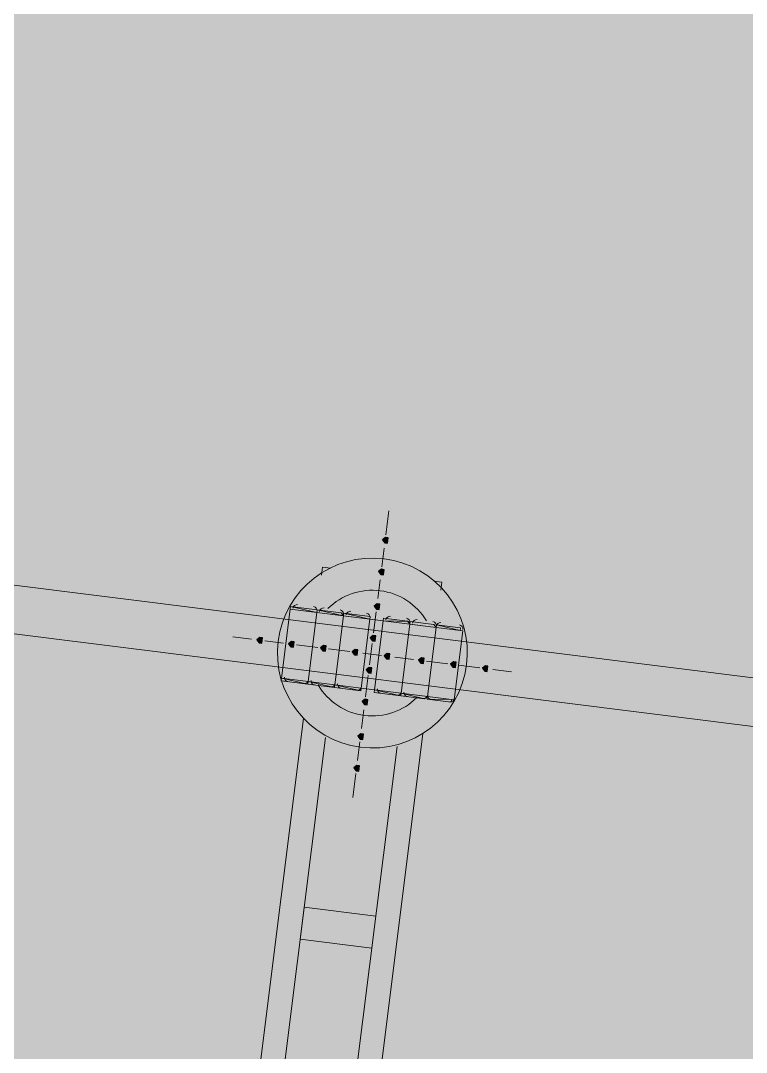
# Model space of a CAD drawing. Header units: metres. Extents: x -4 to 509425, y 7549 to 4732445.
# Drawn here: x 475990.594 to 475992.891, y 4719767.408 to 4719770.675 of the extents above; entities that cross this region are included whole.
import ezdxf

# ---------------------------------------------------------------- set-up
doc = ezdxf.new("R2010")
doc.units = ezdxf.units.M
doc.header["$LTSCALE"] = 0.01
doc.header["$MEASUREMENT"] = 0
doc.layers.get('0').update_dxf_attribs({"lineweight": 0})
doc.layers.add('_SUBESTACIÓN', color=1, linetype='Continuous')
doc.layers.add('SUBESTACION LA VID', color=253, linetype='Continuous')

# ---------------------------------------------------------------- blocks, each defined once
blk = doc.blocks.new('A$Cfff6051d')
at = {"layer": 'SUBESTACION LA VID', "transparency": 33554687}
h = blk.add_hatch(color=256, dxfattribs=at)
h.dxf.hatch_style = 2
h.paths.add_polyline_path([(475991.7564, 4719769.0291), (475991.7574, 4719769.0375), (475991.749, 4719769.0386), (475991.7396, 4719769.0313), (475991.7469, 4719769.0218), (475991.7553, 4719769.0207)])
h = blk.add_hatch(color=256, dxfattribs=at)
h.dxf.hatch_style = 2
h.paths.add_polyline_path([(475991.7437, 4719768.9283), (475991.7448, 4719768.9367), (475991.7364, 4719768.9378), (475991.7269, 4719768.9304), (475991.7343, 4719768.921), (475991.7427, 4719768.9199)])
h = blk.add_hatch(color=256, dxfattribs=at)
h.dxf.hatch_style = 2
h.paths.add_polyline_path([(475991.7301, 4719768.8191), (475991.7311, 4719768.8275), (475991.7227, 4719768.8286), (475991.7133, 4719768.8212), (475991.7206, 4719768.8118), (475991.729, 4719768.8107)])
h = blk.add_hatch(color=256, dxfattribs=at)
h.dxf.hatch_style = 2
h.paths.add_polyline_path([(475991.3583, 4719768.7122), (475991.3593, 4719768.7206), (475991.3509, 4719768.7216), (475991.3415, 4719768.7143), (475991.3488, 4719768.7048), (475991.3572, 4719768.7038)])
h = blk.add_hatch(color=256, dxfattribs=at)
h.dxf.hatch_style = 2
h.paths.add_polyline_path([(475991.7174, 4719768.7183), (475991.7185, 4719768.7267), (475991.7101, 4719768.7278), (475991.7006, 4719768.7204), (475991.708, 4719768.711), (475991.7164, 4719768.7099)])
h = blk.add_hatch(color=256, dxfattribs=at)
h.dxf.hatch_style = 2
h.paths.add_polyline_path([(475991.4591, 4719768.6995), (475991.4601, 4719768.7079), (475991.4517, 4719768.709), (475991.4423, 4719768.7016), (475991.4496, 4719768.6922), (475991.458, 4719768.6911)])
h = blk.add_hatch(color=256, dxfattribs=at)
h.dxf.hatch_style = 2
h.paths.add_polyline_path([(475991.5599, 4719768.6869), (475991.5609, 4719768.6953), (475991.5525, 4719768.6963), (475991.5431, 4719768.689), (475991.5504, 4719768.6795), (475991.5588, 4719768.6785)])
h = blk.add_hatch(color=256, dxfattribs=at)
h.dxf.hatch_style = 2
h.paths.add_polyline_path([(475991.6607, 4719768.6742), (475991.6617, 4719768.6826), (475991.6533, 4719768.6837), (475991.6439, 4719768.6764), (475991.6512, 4719768.6669), (475991.6596, 4719768.6658)])
h = blk.add_hatch(color=256, dxfattribs=at)
h.dxf.hatch_style = 2
h.paths.add_polyline_path([(475991.7615, 4719768.6616), (475991.7626, 4719768.67), (475991.7542, 4719768.6711), (475991.7447, 4719768.6637), (475991.752, 4719768.6543), (475991.7604, 4719768.6532)])
h = blk.add_hatch(color=256, dxfattribs=at)
h.dxf.hatch_style = 2
h.paths.add_polyline_path([(475991.8707, 4719768.6479), (475991.8718, 4719768.6563), (475991.8634, 4719768.6574), (475991.8539, 4719768.65), (475991.8613, 4719768.6406), (475991.8697, 4719768.6395)])
h = blk.add_hatch(color=256, dxfattribs=at)
h.dxf.hatch_style = 2
h.paths.add_polyline_path([(475991.7048, 4719768.6175), (475991.7058, 4719768.6259), (475991.6974, 4719768.627), (475991.688, 4719768.6196), (475991.6953, 4719768.6102), (475991.7037, 4719768.6091)])
h = blk.add_hatch(color=256, dxfattribs=at)
h.dxf.hatch_style = 2
h.paths.add_polyline_path([(475991.9715, 4719768.6353), (475991.9726, 4719768.6437), (475991.9642, 4719768.6447), (475991.9547, 4719768.6374), (475991.9621, 4719768.6279), (475991.9705, 4719768.6269)])
h = blk.add_hatch(color=256, dxfattribs=at)
h.dxf.hatch_style = 2
h.paths.add_polyline_path([(475992.0723, 4719768.6226), (475992.0734, 4719768.631), (475992.065, 4719768.6321), (475992.0555, 4719768.6247), (475992.0629, 4719768.6153), (475992.0713, 4719768.6142)])
h = blk.add_hatch(color=256, dxfattribs=at)
h.dxf.hatch_style = 2
h.paths.add_polyline_path([(475991.6921, 4719768.5167), (475991.6932, 4719768.5251), (475991.6848, 4719768.5262), (475991.6753, 4719768.5188), (475991.6827, 4719768.5094), (475991.6911, 4719768.5083)])
h = blk.add_hatch(color=256, dxfattribs=at)
h.dxf.hatch_style = 2
h.paths.add_polyline_path([(475991.6785, 4719768.4075), (475991.6795, 4719768.4159), (475991.6711, 4719768.417), (475991.6617, 4719768.4096), (475991.669, 4719768.4002), (475991.6774, 4719768.3991)])
h = blk.add_hatch(color=256, dxfattribs=at)
h.dxf.hatch_style = 2
h.paths.add_polyline_path([(475991.6658, 4719768.3067), (475991.6669, 4719768.3151), (475991.6585, 4719768.3162), (475991.649, 4719768.3088), (475991.6564, 4719768.2994), (475991.6648, 4719768.2983)])
at = {"layer": 'SUBESTACION LA VID', "lineweight": 15}
for p, q in [((476073.0778, 4719758.5438), (475977.8264, 4719770.4854)), ((476073.0589, 4719758.3926), (475977.8075, 4719770.3342)), ((475991.7501, 4719769.047), (475991.7596, 4719769.1226)), ((475991.7375, 4719768.9462), (475991.7448, 4719769.005)), ((475991.7248, 4719768.8454), (475991.7322, 4719768.9042)), ((475991.4202, 4719768.5935), (475991.4476, 4719768.8119)), ((475991.4654, 4719768.8182), (475991.5158, 4719768.8119)), ((475991.5042, 4719768.583), (475991.5316, 4719768.8014)), ((475991.5316, 4719768.8014), (475991.5042, 4719768.583)), ((475991.5494, 4719768.8077), (475991.5998, 4719768.8013)), ((475991.5882, 4719768.5724), (475991.6156, 4719768.7908)), ((475991.6156, 4719768.7908), (475991.5882, 4719768.5724)), ((475991.6334, 4719768.7971), (475991.6838, 4719768.7908)), ((475991.7111, 4719768.7362), (475991.7195, 4719768.8034)), ((475991.6996, 4719768.7803), (475991.6722, 4719768.5619)), ((475991.7416, 4719768.775), (475991.7142, 4719768.5566)), ((475991.8098, 4719768.775), (475991.7594, 4719768.7813)), ((475991.7982, 4719768.5461), (475991.8256, 4719768.7645)), ((475991.8256, 4719768.7645), (475991.7982, 4719768.5461)), ((475991.8938, 4719768.7645), (475991.8434, 4719768.7708)), ((475991.8822, 4719768.5356), (475991.9096, 4719768.754)), ((475991.9096, 4719768.754), (475991.8822, 4719768.5356)), ((475991.9779, 4719768.7539), (475991.9191, 4719768.7613)), ((475991.2659, 4719768.7237), (475991.3247, 4719768.7164)), ((475991.9662, 4719768.525), (475991.9936, 4719768.7434)), ((475991.3667, 4719768.7111), (475991.4255, 4719768.7037)), ((475991.4675, 4719768.6985), (475991.5347, 4719768.69)), ((475991.6985, 4719768.6354), (475991.7069, 4719768.7026)), ((475991.5683, 4719768.6858), (475991.6355, 4719768.6774)), ((475991.6775, 4719768.6721), (475991.7363, 4719768.6648)), ((475991.7783, 4719768.6595), (475991.8371, 4719768.6521)), ((475991.8791, 4719768.6469), (475991.9463, 4719768.6384)), ((475991.9799, 4719768.6342), (475992.0471, 4719768.6258)), ((475991.6858, 4719768.5346), (475991.6943, 4719768.6018)), ((475992.0891, 4719768.6205), (475992.1479, 4719768.6132)), ((475991.4863, 4719768.5766), (475991.4359, 4719768.583)), ((475991.5703, 4719768.5661), (475991.5199, 4719768.5724)), ((475991.6544, 4719768.5556), (475991.6039, 4719768.5619)), ((475991.73, 4719768.5461), (475991.7804, 4719768.5398)), ((475991.814, 4719768.5356), (475991.8644, 4719768.5293)), ((475991.8896, 4719768.5261), (475991.9484, 4719768.5187)), ((475991.6732, 4719768.4338), (475991.6806, 4719768.4926)), ((475991.4895, 4719768.4653), (475991.1114, 4719765.4496)), ((475991.1922, 4719765.4821), (475991.5587, 4719768.4055)), ((475991.8675, 4719768.418), (475991.4894, 4719765.4022)), ((475991.4191, 4719765.4537), (475991.7855, 4719768.377)), ((475991.6606, 4719768.333), (475991.6679, 4719768.3918)), ((475991.6458, 4719768.2154), (475991.6553, 4719768.291))]:
    blk.add_line(p, q, dxfattribs=at)
at = {"layer": 'SUBESTACION LA VID', "lineweight": 0}
for p, q in [((475991.457, 4719768.8192), (475991.5158, 4719768.8119)), ((475991.457, 4719768.8192), (475991.5242, 4719768.8108)), ((475991.457, 4719768.8192), (475991.5242, 4719768.8108)), ((475991.457, 4719768.8192), (475991.5242, 4719768.8108)), ((475991.457, 4719768.8192), (475991.5242, 4719768.8108)), ((475991.457, 4719768.8192), (475991.5242, 4719768.8108)), ((475991.457, 4719768.8192), (475991.5326, 4719768.8098)), ((475991.457, 4719768.8192), (475991.5326, 4719768.8098)), ((475991.5326, 4719768.8098), (475991.6082, 4719768.8003)), ((475991.5326, 4719768.8098), (475991.6166, 4719768.7992)), ((475991.5326, 4719768.8098), (475991.6156, 4719768.7908)), ((475991.541, 4719768.8087), (475991.5998, 4719768.8013)), ((475991.541, 4719768.8087), (475991.6082, 4719768.8003)), ((475991.541, 4719768.8087), (475991.6082, 4719768.8003)), ((475991.541, 4719768.8087), (475991.6082, 4719768.8003)), ((475991.6166, 4719768.7992), (475991.6922, 4719768.7897)), ((475991.6166, 4719768.7992), (475991.6996, 4719768.7803)), ((475991.625, 4719768.7982), (475991.6922, 4719768.7897)), ((475991.6334, 4719768.7971), (475991.6922, 4719768.7897)), ((475991.7416, 4719768.775), (475991.8266, 4719768.7729)), ((475991.7426, 4719768.7834), (475991.8182, 4719768.774)), ((475991.7426, 4719768.7834), (475991.8182, 4719768.774)), ((475991.7426, 4719768.7834), (475991.8182, 4719768.774)), ((475991.7426, 4719768.7834), (475991.8182, 4719768.774)), ((475991.751, 4719768.7824), (475991.8182, 4719768.774)), ((475991.751, 4719768.7824), (475991.8182, 4719768.774)), ((475991.751, 4719768.7824), (475991.8182, 4719768.774)), ((475991.8256, 4719768.7645), (475991.9096, 4719768.754)), ((475991.8256, 4719768.7645), (475991.9096, 4719768.754)), ((475991.8266, 4719768.7729), (475991.9023, 4719768.7634)), ((475991.8266, 4719768.7729), (475991.9023, 4719768.7634)), ((475991.8266, 4719768.7729), (475991.9023, 4719768.7634)), ((475991.8266, 4719768.7729), (475991.9023, 4719768.7634)), ((475991.835, 4719768.7718), (475991.8938, 4719768.7645)), ((475991.835, 4719768.7718), (475991.9023, 4719768.7634)), ((475991.835, 4719768.7718), (475991.9023, 4719768.7634)), ((475991.835, 4719768.7718), (475991.9023, 4719768.7634)), ((475991.8434, 4719768.7708), (475991.8938, 4719768.7645)), ((475991.9107, 4719768.7624), (475991.9863, 4719768.7529)), ((475991.9191, 4719768.7613), (475991.9779, 4719768.7539)), ((475991.9191, 4719768.7613), (475991.9863, 4719768.7529)), ((475991.9191, 4719768.7613), (475991.9863, 4719768.7529)), ((475991.5042, 4719768.583), (475991.4202, 4719768.5935)), ((475991.5042, 4719768.583), (475991.4202, 4719768.5935)), ((475991.5031, 4719768.5745), (475991.4191, 4719768.5851)), ((475991.4947, 4719768.5756), (475991.4275, 4719768.584)), ((475991.4947, 4719768.5756), (475991.4275, 4719768.584)), ((475991.4947, 4719768.5756), (475991.4275, 4719768.584)), ((475991.4863, 4719768.5766), (475991.4275, 4719768.584)), ((475991.5787, 4719768.5651), (475991.5031, 4719768.5745)), ((475991.5882, 4719768.5724), (475991.5042, 4719768.583)), ((475991.5871, 4719768.564), (475991.5042, 4719768.583)), ((475991.5787, 4719768.5651), (475991.5115, 4719768.5735)), ((475991.5787, 4719768.5651), (475991.5115, 4719768.5735)), ((475991.5787, 4719768.5651), (475991.5115, 4719768.5735)), ((475991.5787, 4719768.5651), (475991.5115, 4719768.5735)), ((475991.5787, 4719768.5651), (475991.5115, 4719768.5735)), ((475991.5703, 4719768.5661), (475991.5115, 4719768.5735)), ((475991.6628, 4719768.5545), (475991.5871, 4719768.564)), ((475991.6628, 4719768.5545), (475991.5871, 4719768.564)), ((475991.6712, 4719768.5535), (475991.5882, 4719768.5724)), ((475991.6628, 4719768.5545), (475991.5955, 4719768.563)), ((475991.6628, 4719768.5545), (475991.5955, 4719768.563)), ((475991.6628, 4719768.5545), (475991.5955, 4719768.563)), ((475991.6628, 4719768.5545), (475991.5955, 4719768.563)), ((475991.6544, 4719768.5556), (475991.5955, 4719768.563)), ((475991.7888, 4719768.5387), (475991.7132, 4719768.5482)), ((475991.7888, 4719768.5387), (475991.7132, 4719768.5482)), ((475991.7982, 4719768.5461), (475991.7142, 4719768.5566)), ((475991.7982, 4719768.5461), (475991.7142, 4719768.5566)), ((475991.7982, 4719768.5461), (475991.7142, 4719768.5566)), ((475991.7972, 4719768.5377), (475991.7142, 4719768.5566)), ((475991.7888, 4719768.5387), (475991.7216, 4719768.5472)), ((475991.7888, 4719768.5387), (475991.7216, 4719768.5472)), ((475991.7888, 4719768.5387), (475991.7216, 4719768.5472)), ((475991.7804, 4719768.5398), (475991.7216, 4719768.5472)), ((475991.7804, 4719768.5398), (475991.73, 4719768.5461)), ((475991.8728, 4719768.5282), (475991.7972, 4719768.5377)), ((475991.8728, 4719768.5282), (475991.7972, 4719768.5377)), ((475991.8728, 4719768.5282), (475991.7982, 4719768.5461)), ((475991.8728, 4719768.5282), (475991.8056, 4719768.5366)), ((475991.8728, 4719768.5282), (475991.8056, 4719768.5366)), ((475991.8728, 4719768.5282), (475991.8056, 4719768.5366)), ((475991.8644, 4719768.5293), (475991.8056, 4719768.5366)), ((475991.9568, 4719768.5177), (475991.8812, 4719768.5272)), ((475991.9568, 4719768.5177), (475991.8812, 4719768.5272)), ((475991.9568, 4719768.5177), (475991.8812, 4719768.5272)), ((475991.9568, 4719768.5177), (475991.8896, 4719768.5261)), ((475991.9568, 4719768.5177), (475991.8896, 4719768.5261)), ((475991.9568, 4719768.5177), (475991.8896, 4719768.5261)), ((475991.9484, 4719768.5187), (475991.8896, 4719768.5261)), ((475991.9484, 4719768.5187), (475991.8896, 4719768.5261))]:
    blk.add_line(p, q, dxfattribs=at)
at = {"layer": 'SUBESTACION LA VID', "lineweight": 15}
for points in [[(476073.0589, 4719758.3926), (476073.0778, 4719758.5438), (475977.8264, 4719770.4854), (475977.8075, 4719770.3342), (476073.0589, 4719758.3926)], [(475991.5747, 4719768.941), (475991.5495, 4719768.9442), (475991.5463, 4719768.919)], [(475991.9023, 4719768.8999), (475991.9275, 4719768.8968), (475991.9243, 4719768.8716)], [(475991.8476, 4719768.5314), (475991.8644, 4719768.5293), (475991.8728, 4719768.5282), (475991.8822, 4719768.5356), (475991.8812, 4719768.5272), (475991.8896, 4719768.5261), (475991.9484, 4719768.5187), (475991.9568, 4719768.5177), (475991.9578, 4719768.5261), (475991.9662, 4719768.525), (475991.9936, 4719768.7434), (475991.9852, 4719768.7445), (475991.9863, 4719768.7529), (475991.9779, 4719768.7539), (475991.9191, 4719768.7613), (475991.9107, 4719768.7624), (475991.9096, 4719768.754), (475991.9023, 4719768.7634), (475991.8938, 4719768.7645), (475991.8434, 4719768.7708), (475991.835, 4719768.7718), (475991.8266, 4719768.7729), (475991.8256, 4719768.7645), (475991.8182, 4719768.774), (475991.8098, 4719768.775), (475991.7594, 4719768.7813), (475991.751, 4719768.7824), (475991.7426, 4719768.7834), (475991.7416, 4719768.775), (475991.6996, 4719768.7803), (475991.7006, 4719768.7887), (475991.6922, 4719768.7897), (475991.6838, 4719768.7908), (475991.6334, 4719768.7971), (475991.625, 4719768.7982), (475991.6166, 4719768.7992), (475991.6156, 4719768.7908), (475991.6082, 4719768.8003), (475991.5998, 4719768.8013), (475991.5494, 4719768.8077), (475991.541, 4719768.8087), (475991.5326, 4719768.8098), (475991.5316, 4719768.8014), (475991.5326, 4719768.8098), (475991.5242, 4719768.8108), (475991.5158, 4719768.8119), (475991.4654, 4719768.8182), (475991.457, 4719768.8192), (475991.4486, 4719768.8203), (475991.4476, 4719768.8119), (475991.4202, 4719768.5935), (475991.4191, 4719768.5851), (475991.4275, 4719768.584), (475991.4359, 4719768.583), (475991.4863, 4719768.5766), (475991.4947, 4719768.5756), (475991.5031, 4719768.5745), (475991.5042, 4719768.583), (475991.5031, 4719768.5745), (475991.5115, 4719768.5735), (475991.5199, 4719768.5724), (475991.5703, 4719768.5661), (475991.5787, 4719768.5651), (475991.5871, 4719768.564), (475991.5882, 4719768.5724), (475991.5871, 4719768.564), (475991.5955, 4719768.563), (475991.6039, 4719768.5619), (475991.6544, 4719768.5556), (475991.6628, 4719768.5545), (475991.6712, 4719768.5535), (475991.6722, 4719768.5619), (475991.7142, 4719768.5566), (475991.7132, 4719768.5482), (475991.7216, 4719768.5472), (475991.73, 4719768.5461), (475991.7804, 4719768.5398), (475991.7888, 4719768.5387), (475991.7972, 4719768.5377), (475991.7982, 4719768.5461), (475991.7972, 4719768.5377), (475991.8056, 4719768.5366), (475991.814, 4719768.5356), (475991.8476, 4719768.5314)], [(475991.7181, 4719767.8394), (475991.7055, 4719767.7386), (475991.4787, 4719767.767), (475991.4913, 4719767.8678), (475991.7181, 4719767.8394)]]:
    blk.add_lwpolyline(points, dxfattribs=at)
at = {"layer": 'SUBESTACION LA VID'}
for points in [[(475991.7564, 4719769.0291), (475991.7574, 4719769.0375), (475991.749, 4719769.0386), (475991.7396, 4719769.0313), (475991.7469, 4719769.0218), (475991.7553, 4719769.0207)], [(475991.7437, 4719768.9283), (475991.7448, 4719768.9367), (475991.7364, 4719768.9378), (475991.7269, 4719768.9304), (475991.7343, 4719768.921), (475991.7427, 4719768.9199)], [(475991.7301, 4719768.8191), (475991.7311, 4719768.8275), (475991.7227, 4719768.8286), (475991.7133, 4719768.8212), (475991.7206, 4719768.8118), (475991.729, 4719768.8107)], [(475991.3583, 4719768.7122), (475991.3593, 4719768.7206), (475991.3509, 4719768.7216), (475991.3415, 4719768.7143), (475991.3488, 4719768.7048), (475991.3572, 4719768.7038)], [(475991.7174, 4719768.7183), (475991.7185, 4719768.7267), (475991.7101, 4719768.7278), (475991.7006, 4719768.7204), (475991.708, 4719768.711), (475991.7164, 4719768.7099)], [(475991.4591, 4719768.6995), (475991.4601, 4719768.7079), (475991.4517, 4719768.709), (475991.4423, 4719768.7016), (475991.4496, 4719768.6922), (475991.458, 4719768.6911)], [(475991.5599, 4719768.6869), (475991.5609, 4719768.6953), (475991.5525, 4719768.6963), (475991.5431, 4719768.689), (475991.5504, 4719768.6795), (475991.5588, 4719768.6785)], [(475991.6607, 4719768.6742), (475991.6617, 4719768.6826), (475991.6533, 4719768.6837), (475991.6439, 4719768.6764), (475991.6512, 4719768.6669), (475991.6596, 4719768.6658)], [(475991.7615, 4719768.6616), (475991.7626, 4719768.67), (475991.7542, 4719768.6711), (475991.7447, 4719768.6637), (475991.752, 4719768.6543), (475991.7604, 4719768.6532)], [(475991.8707, 4719768.6479), (475991.8718, 4719768.6563), (475991.8634, 4719768.6574), (475991.8539, 4719768.65), (475991.8613, 4719768.6406), (475991.8697, 4719768.6395)], [(475991.7048, 4719768.6175), (475991.7058, 4719768.6259), (475991.6974, 4719768.627), (475991.688, 4719768.6196), (475991.6953, 4719768.6102), (475991.7037, 4719768.6091)], [(475991.9715, 4719768.6353), (475991.9726, 4719768.6437), (475991.9642, 4719768.6447), (475991.9547, 4719768.6374), (475991.9621, 4719768.6279), (475991.9705, 4719768.6269)], [(475992.0723, 4719768.6226), (475992.0734, 4719768.631), (475992.065, 4719768.6321), (475992.0555, 4719768.6247), (475992.0629, 4719768.6153), (475992.0713, 4719768.6142)], [(475991.6921, 4719768.5167), (475991.6932, 4719768.5251), (475991.6848, 4719768.5262), (475991.6753, 4719768.5188), (475991.6827, 4719768.5094), (475991.6911, 4719768.5083)], [(475991.6785, 4719768.4075), (475991.6795, 4719768.4159), (475991.6711, 4719768.417), (475991.6617, 4719768.4096), (475991.669, 4719768.4002), (475991.6774, 4719768.3991)], [(475991.6658, 4719768.3067), (475991.6669, 4719768.3151), (475991.6585, 4719768.3162), (475991.649, 4719768.3088), (475991.6564, 4719768.2994), (475991.6648, 4719768.2983)]]:
    blk.add_lwpolyline(points, close=True, dxfattribs=at)
at = {"layer": 'SUBESTACION LA VID', "lineweight": 0}
for points in [[(475991.7564, 4719769.0291), (475991.7574, 4719769.0375), (475991.749, 4719769.0386), (475991.7396, 4719769.0313), (475991.7469, 4719769.0218), (475991.7553, 4719769.0207)], [(475991.7437, 4719768.9283), (475991.7448, 4719768.9367), (475991.7364, 4719768.9378), (475991.7269, 4719768.9304), (475991.7343, 4719768.921), (475991.7427, 4719768.9199)], [(475991.7301, 4719768.8191), (475991.7311, 4719768.8275), (475991.7227, 4719768.8286), (475991.7133, 4719768.8212), (475991.7206, 4719768.8118), (475991.729, 4719768.8107)], [(475991.3583, 4719768.7122), (475991.3593, 4719768.7206), (475991.3509, 4719768.7216), (475991.3415, 4719768.7143), (475991.3488, 4719768.7048), (475991.3572, 4719768.7038)], [(475991.7174, 4719768.7183), (475991.7185, 4719768.7267), (475991.7101, 4719768.7278), (475991.7006, 4719768.7204), (475991.708, 4719768.711), (475991.7164, 4719768.7099)], [(475991.4591, 4719768.6995), (475991.4601, 4719768.7079), (475991.4517, 4719768.709), (475991.4423, 4719768.7016), (475991.4496, 4719768.6922), (475991.458, 4719768.6911)], [(475991.5599, 4719768.6869), (475991.5609, 4719768.6953), (475991.5525, 4719768.6963), (475991.5431, 4719768.689), (475991.5504, 4719768.6795), (475991.5588, 4719768.6785)], [(475991.6607, 4719768.6742), (475991.6617, 4719768.6826), (475991.6533, 4719768.6837), (475991.6439, 4719768.6764), (475991.6512, 4719768.6669), (475991.6596, 4719768.6658)], [(475991.7615, 4719768.6616), (475991.7626, 4719768.67), (475991.7542, 4719768.6711), (475991.7447, 4719768.6637), (475991.752, 4719768.6543), (475991.7604, 4719768.6532)], [(475991.8707, 4719768.6479), (475991.8718, 4719768.6563), (475991.8634, 4719768.6574), (475991.8539, 4719768.65), (475991.8613, 4719768.6406), (475991.8697, 4719768.6395)], [(475991.7048, 4719768.6175), (475991.7058, 4719768.6259), (475991.6974, 4719768.627), (475991.688, 4719768.6196), (475991.6953, 4719768.6102), (475991.7037, 4719768.6091)], [(475991.9715, 4719768.6353), (475991.9726, 4719768.6437), (475991.9642, 4719768.6447), (475991.9547, 4719768.6374), (475991.9621, 4719768.6279), (475991.9705, 4719768.6269)], [(475992.0723, 4719768.6226), (475992.0734, 4719768.631), (475992.065, 4719768.6321), (475992.0555, 4719768.6247), (475992.0629, 4719768.6153), (475992.0713, 4719768.6142)], [(475991.6921, 4719768.5167), (475991.6932, 4719768.5251), (475991.6848, 4719768.5262), (475991.6753, 4719768.5188), (475991.6827, 4719768.5094), (475991.6911, 4719768.5083)], [(475991.6785, 4719768.4075), (475991.6795, 4719768.4159), (475991.6711, 4719768.417), (475991.6617, 4719768.4096), (475991.669, 4719768.4002), (475991.6774, 4719768.3991)], [(475991.6658, 4719768.3067), (475991.6669, 4719768.3151), (475991.6585, 4719768.3162), (475991.649, 4719768.3088), (475991.6564, 4719768.2994), (475991.6648, 4719768.2983)]]:
    blk.add_lwpolyline(points, close=True, dxfattribs=at)
for points in [[(475991.4486, 4719768.8203), (475991.5316, 4719768.8014), (475991.4476, 4719768.8119)], [(475991.5316, 4719768.8014), (475991.6156, 4719768.7908), (475991.5316, 4719768.8014), (475991.4476, 4719768.8119)], [(475991.6156, 4719768.7908), (475991.4476, 4719768.8119), (475991.5316, 4719768.8014)], [(475991.4476, 4719768.8119), (475991.6996, 4719768.7803), (475991.6156, 4719768.7908)], [(475991.6996, 4719768.7803), (475991.6156, 4719768.7908), (475991.5316, 4719768.8014)], [(475991.541, 4719768.8087), (475991.6082, 4719768.8003), (475991.541, 4719768.8087)], [(475991.6922, 4719768.7897), (475991.6166, 4719768.7992), (475991.7006, 4719768.7887)], [(475991.625, 4719768.7982), (475991.6922, 4719768.7897), (475991.625, 4719768.7982)], [(475991.9936, 4719768.7434), (475991.9096, 4719768.754), (475991.8256, 4719768.7645), (475991.7416, 4719768.775), (475991.8256, 4719768.7645)], [(475991.9936, 4719768.7434), (475991.9096, 4719768.754), (475991.7416, 4719768.775)], [(475991.8098, 4719768.775), (475991.751, 4719768.7824), (475991.8182, 4719768.774)], [(475991.9107, 4719768.7624), (475991.9863, 4719768.7529), (475991.9107, 4719768.7624)], [(475991.9863, 4719768.7529), (475991.9107, 4719768.7624), (475991.9852, 4719768.7445)], [(475991.9191, 4719768.7613), (475991.9779, 4719768.7539), (475991.9191, 4719768.7613)], [(475991.5042, 4719768.583), (475991.4202, 4719768.5935), (475991.5031, 4719768.5745)], [(475991.6712, 4719768.5535), (475991.5871, 4719768.564), (475991.5031, 4719768.5745), (475991.4275, 4719768.584)], [(475991.5031, 4719768.5745), (475991.4275, 4719768.584), (475991.4947, 4719768.5756)], [(475991.5042, 4719768.583), (475991.5882, 4719768.5724), (475991.6722, 4719768.5619), (475991.5882, 4719768.5724)], [(475991.6722, 4719768.5619), (475991.5882, 4719768.5724), (475991.5042, 4719768.583)], [(475991.7132, 4719768.5482), (475991.7972, 4719768.5377), (475991.8728, 4719768.5282)], [(475991.7142, 4719768.5566), (475991.9662, 4719768.525), (475991.7982, 4719768.5461)], [(475991.7982, 4719768.5461), (475991.8822, 4719768.5356), (475991.9662, 4719768.525)], [(475991.9662, 4719768.525), (475991.8822, 4719768.5356), (475991.7982, 4719768.5461), (475991.8822, 4719768.5356)], [(475991.8644, 4719768.5293), (475991.814, 4719768.5356), (475991.8644, 4719768.5293)], [(475991.8822, 4719768.5356), (475991.9578, 4719768.5261), (475991.8812, 4719768.5272)]]:
    blk.add_lwpolyline(points, dxfattribs=at)
at = {"layer": 'SUBESTACION LA VID', "lineweight": 15}
for points, knots in [([(475992.0056, 4719768.6353), (475992.0263, 4719768.8), (475991.9095, 4719768.9502), (475991.7448, 4719768.9709), (475991.5801, 4719768.9915), (475991.4299, 4719768.8747), (475991.4092, 4719768.71), (475991.3886, 4719768.5453), (475991.5053, 4719768.3951), (475991.67, 4719768.3744), (475991.8347, 4719768.3538), (475991.985, 4719768.4706), (475992.0056, 4719768.6353)], [0, 0, 0, 0, 1, 1, 1, 2, 2, 2, 3, 3, 3, 4, 4, 4, 4]), ([(475991.8784, 4719768.7743), (475991.8471, 4719768.8271), (475991.7931, 4719768.8624), (475991.7322, 4719768.8701), (475991.6713, 4719768.8777), (475991.6102, 4719768.8568), (475991.5668, 4719768.8134)], [0, 0, 0, 0, 1, 1, 1, 2, 2, 2, 2]), ([(475991.5361, 4719768.5716), (475991.5674, 4719768.5185), (475991.6215, 4719768.4829), (475991.6827, 4719768.4752), (475991.7438, 4719768.4676), (475991.8051, 4719768.4887), (475991.8485, 4719768.5324)], [0, 0, 0, 0, 1, 1, 1, 2, 2, 2, 2])]:
    blk.add_open_spline(points, degree=3, knots=knots, dxfattribs=at)
for points in [[(475991.4707, 4719768.8261), (475991.4637, 4719768.8269), (475991.4574, 4719768.822), (475991.4565, 4719768.815)], [(475991.5321, 4719768.8056), (475991.533, 4719768.8125), (475991.528, 4719768.8189), (475991.5211, 4719768.8197)], [(475991.5547, 4719768.8155), (475991.5477, 4719768.8164), (475991.5414, 4719768.8115), (475991.5405, 4719768.8045)], [(475991.6161, 4719768.795), (475991.617, 4719768.802), (475991.612, 4719768.8083), (475991.6051, 4719768.8092)], [(475991.6387, 4719768.805), (475991.6317, 4719768.8059), (475991.6254, 4719768.8009), (475991.6245, 4719768.794)], [(475991.7001, 4719768.7845), (475991.701, 4719768.7914), (475991.6961, 4719768.7978), (475991.6891, 4719768.7987)], [(475991.7647, 4719768.7892), (475991.7577, 4719768.7901), (475991.7514, 4719768.7851), (475991.7505, 4719768.7782)], [(475991.8261, 4719768.7687), (475991.827, 4719768.7757), (475991.8221, 4719768.782), (475991.8151, 4719768.7829)], [(475991.8487, 4719768.7787), (475991.8417, 4719768.7795), (475991.8354, 4719768.7746), (475991.8345, 4719768.7676)], [(475991.9101, 4719768.7582), (475991.911, 4719768.7651), (475991.9061, 4719768.7715), (475991.8991, 4719768.7723)], [(475991.9243, 4719768.7692), (475991.9173, 4719768.7701), (475991.911, 4719768.7651), (475991.9101, 4719768.7582)], [(475991.9941, 4719768.7476), (475991.995, 4719768.7546), (475991.9901, 4719768.7609), (475991.9831, 4719768.7618)], [(475991.4291, 4719768.5966), (475991.4283, 4719768.5897), (475991.4332, 4719768.5833), (475991.4401, 4719768.5824)], [(475991.4905, 4719768.5761), (475991.4975, 4719768.5752), (475991.5039, 4719768.5802), (475991.5047, 4719768.5871)], [(475991.5131, 4719768.5861), (475991.5123, 4719768.5791), (475991.5172, 4719768.5728), (475991.5241, 4719768.5719)], [(475991.5745, 4719768.5656), (475991.5815, 4719768.5647), (475991.5879, 4719768.5697), (475991.5887, 4719768.5766)], [(475991.5971, 4719768.5756), (475991.5963, 4719768.5686), (475991.6012, 4719768.5623), (475991.6082, 4719768.5614)], [(475991.6586, 4719768.5551), (475991.6655, 4719768.5542), (475991.6719, 4719768.5591), (475991.6727, 4719768.5661)], [(475991.7231, 4719768.5598), (475991.7223, 4719768.5528), (475991.7272, 4719768.5465), (475991.7342, 4719768.5456)], [(475991.7846, 4719768.5393), (475991.7915, 4719768.5384), (475991.7979, 4719768.5433), (475991.7987, 4719768.5503)], [(475991.8071, 4719768.5492), (475991.8063, 4719768.5423), (475991.8112, 4719768.5359), (475991.8182, 4719768.535)], [(475991.8686, 4719768.5287), (475991.8755, 4719768.5279), (475991.8819, 4719768.5328), (475991.8827, 4719768.5398)], [(475991.8827, 4719768.5398), (475991.8819, 4719768.5328), (475991.8868, 4719768.5264), (475991.8938, 4719768.5256)], [(475991.9526, 4719768.5182), (475991.9595, 4719768.5173), (475991.9659, 4719768.5223), (475991.9667, 4719768.5292)]]:
    blk.add_open_spline(points, degree=3, dxfattribs=at)

msp = doc.modelspace()

# ---------------------------------------------------------------- hatches: boundary and pattern name
at = {"layer": '_SUBESTACIÓN', "transparency": 33554559}
h = msp.add_hatch(color=1, dxfattribs=at)
h.dxf.hatch_style = 1
h.paths.add_polyline_path([(475968.6399, 4719805.825), (476089.9386, 4719790.615), (476078.1686, 4719696.74), (475956.8686, 4719711.9502)])

# ---------------------------------------------------------------- block references
at = {"linetype": 'Continuous'}
msp.add_blockref('A$Cfff6051d', (0, 0), dxfattribs=at)

doc.saveas('drawing.dxf')
